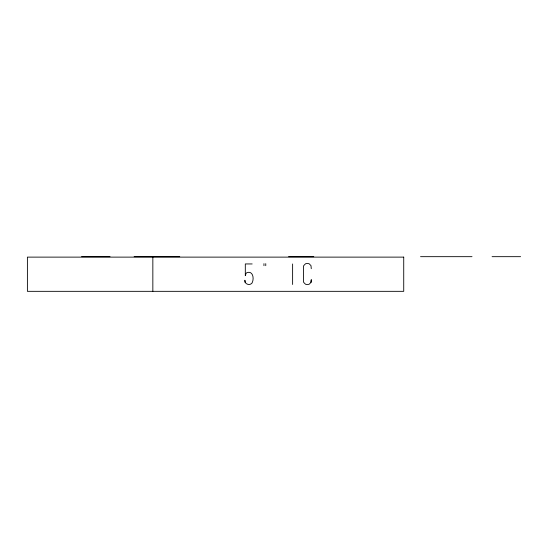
<?xml version="1.0" encoding="UTF-8"?>
<svg xmlns="http://www.w3.org/2000/svg" width="548" height="548" viewBox="0 0 548 548"><rect width="100%" height="100%" fill="white"/><g stroke="black" fill="none" stroke-linecap="round" stroke-linejoin="round"><path stroke-width="0.82" d="M310.997 282.405L311.264 279.781L310.997 282.405L309.195 284.213A5.987 5.987 0 0 1 305.489 284.213L303.695 282.405L303.421 281.062L303.421 267.006L303.695 265.65L305.489 263.8A5.987 5.987 0 0 1 309.195 263.8L310.997 265.65L311.264 268.691M81.529 256.67L110.038 256.67M134.116 256.67L179.751 256.67M288.57 256.67L313.785 256.67M420.528 256.67L472.013 256.67M492.09 256.67L520.6 256.67M252.155 263.944L245.312 263.944L245.312 275.671L246.052 273.356L246.949 272.644C253.388 270.356 254.409 279.631 251.731 283.487C249.224 285.816 244.216 283.96 244.881 280.234L245.141 282.33M292.618 263.972L292.618 284.481M265.753 263.663L265.753 265.684M263.958 263.663L263.958 265.684M152.844 257.122L152.844 291.331M403.725 257.122L27.4 257.122L27.4 291.331L403.725 291.331L403.725 257.122"/></g></svg>
